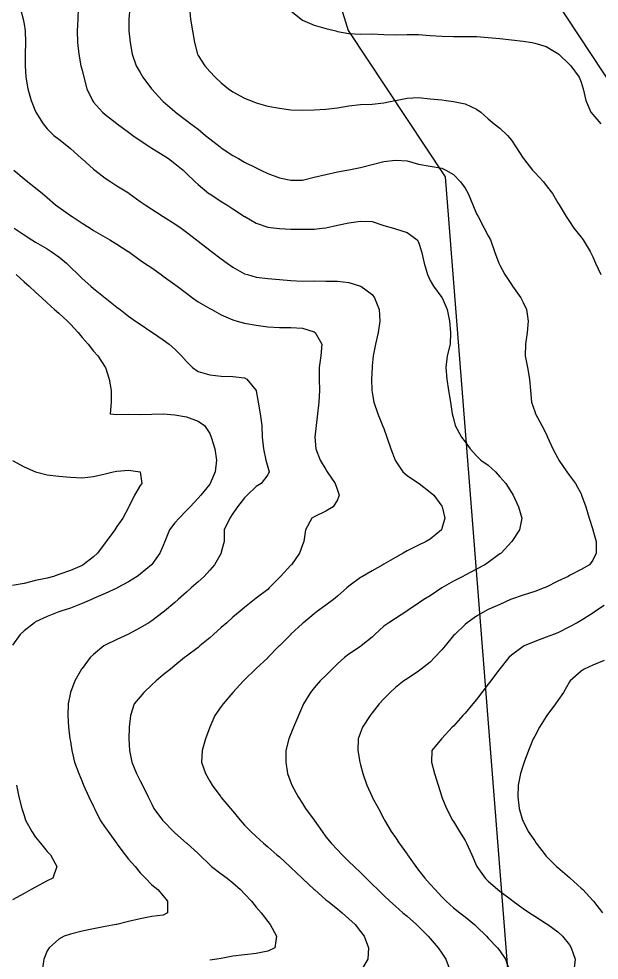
# Model space of a CAD drawing. Extents: x -729 to 771, y -779 to 721.
# Drawn here: x -582.6 to -418.1, y 135.4 to 402.3 of the extents above; entities that cross this region are included whole.
import ezdxf

# ---------------------------------------------------------------- set-up
doc = ezdxf.new("R2010")
doc.units = 0

msp = doc.modelspace()

# ---------------------------------------------------------------- linework, layer by layer
at = {"layer": 'CONTOURS'}
for points in [[(-582.2151, 405.4143, 86.472), (-581.3284, 402.1249, 86.472), (-581.0903, 400.7758, 86.472), (-580.7469, 398.8354, 86.472), (-580.6806, 395.5459, 86.472), (-580.7664, 392.2564, 86.472), (-580.8128, 388.967, 86.472), (-580.6217, 385.6775, 86.472), (-579.984, 382.388, 86.472), (-579.0274, 379.0985, 86.472), (-577.8009, 375.9503, 86.472), (-577.7339, 375.8091, 86.472), (-575.6933, 372.5196, 86.472), (-574.5114, 371.0814, 86.472), (-572.6382, 369.2301, 86.472), (-571.2219, 368.1581, 86.472), (-568.4819, 365.9407, 86.472), (-567.9324, 365.4894, 86.472), (-564.7631, 362.6512, 86.472), (-564.643, 362.5365, 86.472), (-561.3535, 359.6374, 86.472), (-560.9938, 359.3617, 86.472), (-558.064, 357.13, 86.472), (-556.5134, 356.0722, 86.472), (-554.7745, 354.9628, 86.472), (-551.4851, 352.912, 86.472), (-551.2924, 352.7828, 86.472), (-548.1956, 350.4809, 86.472), (-546.8018, 349.4933, 86.472), (-544.9061, 348.3002, 86.472), (-541.6167, 346.2038, 86.472), (-541.6167, 346.2038, 86.472), (-538.3272, 344.1513, 86.472), (-536.5611, 342.9143, 86.472), (-535.0377, 341.8044, 86.472), (-532.2052, 339.6249, 86.472), (-531.7482, 339.2484, 86.472), (-528.4588, 336.6781, 86.472), (-527.9967, 336.3354, 86.472), (-525.1693, 334.2078, 86.472), (-523.5451, 333.0459, 86.472), (-521.8798, 331.8846, 86.472), (-518.5903, 330.0118, 86.472), (-517.7784, 329.7564, 86.472), (-515.3009, 329.0218, 86.472), (-512.0114, 328.637, 86.472), (-508.7219, 328.3452, 86.472), (-505.4324, 328.0976, 86.472), (-502.143, 327.9296, 86.472), (-498.8535, 327.9699, 86.472), (-495.564, 327.937, 86.472), (-492.2745, 327.8642, 86.472), (-488.9851, 327.4918, 86.472), (-485.6956, 326.5194, 86.472), (-485.5973, 326.467, 86.472), (-482.4061, 324.1607, 86.472), (-481.7887, 323.1775, 86.472), (-480.4105, 319.888, 86.472), (-480.2806, 316.5985, 86.472), (-480.7589, 313.3091, 86.472), (-481.4872, 310.0196, 86.472), (-482.1559, 306.7301, 86.472), (-482.4061, 303.8845, 86.472), (-482.4438, 303.4407, 86.472), (-482.5858, 300.1512, 86.472), (-482.4816, 296.8617, 86.472), (-482.4061, 296.3275, 86.472), (-481.9296, 293.5722, 86.472), (-480.8217, 290.2828, 86.472), (-479.4935, 286.9933, 86.472), (-479.1167, 286.0922, 86.472), (-478.2794, 283.7038, 86.472), (-477.1581, 280.4143, 86.472), (-475.931, 277.1249, 86.472), (-475.8272, 276.9327, 86.472), (-473.6765, 273.8354, 86.472), (-472.5377, 272.854, 86.472), (-469.2482, 270.6166, 86.472), (-469.1366, 270.5459, 86.472), (-465.9588, 268.0893, 86.472), (-464.9673, 267.2564, 86.472), (-462.6693, 264.1488, 86.472), (-462.5508, 263.967, 86.472), (-461.8266, 260.6775, 86.472), (-462.6693, 257.7714, 86.472), (-462.8057, 257.388, 86.472), (-465.9588, 254.7704, 86.472), (-467.1194, 254.0985, 86.472), (-469.2482, 253.0276, 86.472), (-472.5377, 251.4126, 86.472), (-473.669, 250.8091, 86.472), (-475.8272, 249.6129, 86.472), (-479.1167, 247.7, 86.472), (-479.4021, 247.5196, 86.472), (-482.4061, 245.7954, 86.472), (-485.1827, 244.2301, 86.472), (-485.6956, 243.9156, 86.472), (-488.9851, 241.4638, 86.472), (-489.6034, 240.9407, 86.472), (-492.2745, 238.5989, 86.472), (-493.3967, 237.6512, 86.472), (-495.564, 236.1, 86.472), (-497.8653, 234.3617, 86.472), (-498.8535, 233.5617, 86.472), (-501.8834, 231.0722, 86.472), (-502.143, 230.8462, 86.472), (-505.4324, 227.8274, 86.472), (-505.4781, 227.7828, 86.472), (-508.7219, 224.5069, 86.472), (-508.735, 224.4933, 86.472), (-511.9472, 221.2038, 86.472), (-512.0114, 221.1415, 86.472), (-515.3009, 218.1167, 86.472), (-515.5232, 217.9143, 86.472), (-518.5903, 214.908, 86.472), (-518.867, 214.6249, 86.472), (-521.8759, 211.3354, 86.472), (-521.8798, 211.3306, 86.472), (-524.6736, 208.0459, 86.472), (-525.1693, 207.3363, 86.472), (-526.9801, 204.7564, 86.472), (-528.4588, 201.4784, 86.472), (-528.464, 201.467, 86.472), (-529.6506, 198.1775, 86.472), (-530.6007, 194.888, 86.472), (-530.744, 191.5985, 86.472), (-529.6914, 188.3091, 86.472), (-528.4588, 186.2108, 86.472), (-527.739, 185.0196, 86.472), (-525.2931, 181.7301, 86.472), (-525.1693, 181.5829, 86.472), (-522.6033, 178.4407, 86.472), (-521.8798, 177.6196, 86.472), (-519.8617, 175.1512, 86.472), (-518.5903, 173.7281, 86.472), (-516.786, 171.8617, 86.472), (-515.3009, 170.4636, 86.472), (-513.2159, 168.5722, 86.472), (-512.0114, 167.551, 86.472), (-509.4211, 165.2828, 86.472), (-508.7219, 164.7319, 86.472), (-505.7405, 161.9933, 86.472), (-505.4324, 161.7345, 86.472), (-502.26, 158.7038, 86.472), (-502.143, 158.5973, 86.472), (-498.8535, 155.5002, 86.472), (-498.7582, 155.4143, 86.472), (-495.564, 152.5644, 86.472), (-494.9785, 152.1249, 86.472), (-492.2745, 149.947, 86.472), (-490.8824, 148.8354, 86.472), (-488.9851, 147.1565, 86.472), (-487.2337, 145.5459, 86.472), (-485.6956, 143.5533, 86.472), (-484.6869, 142.2564, 86.472), (-483.5003, 138.967, 86.472), (-483.6209, 135.6775, 86.472), (-485.6479, 132.388, 86.472)], [(-565.7918, 405.4143, 96.472), (-565.878, 402.1249, 96.472), (-566.074, 398.8354, 96.472), (-565.9442, 395.5459, 96.472), (-565.5977, 392.2564, 96.472), (-564.9609, 388.967, 96.472), (-564.643, 387.6966, 96.472), (-564.1518, 385.6775, 96.472), (-563.316, 382.388, 96.472), (-561.7058, 379.0985, 96.472), (-561.3535, 378.6508, 96.472), (-558.839, 375.8091, 96.472), (-558.064, 375.1393, 96.472), (-554.7745, 372.5745, 96.472), (-554.7016, 372.5196, 96.472), (-551.4851, 370.1296, 96.472), (-550.2936, 369.2301, 96.472), (-548.1956, 367.7462, 96.472), (-545.4196, 365.9407, 96.472), (-544.9061, 365.6315, 96.472), (-541.6167, 363.6285, 96.472), (-540.1803, 362.6512, 96.472), (-538.3272, 361.291, 96.472), (-536.0306, 359.3617, 96.472), (-535.0377, 358.4571, 96.472), (-532.5682, 356.0722, 96.472), (-531.7482, 355.3024, 96.472), (-528.6789, 352.7828, 96.472), (-528.4588, 352.6196, 96.472), (-525.1693, 350.4347, 96.472), (-523.6461, 349.4933, 96.472), (-521.8798, 348.3655, 96.472), (-518.5903, 346.271, 96.472), (-518.4736, 346.2038, 96.472), (-515.3009, 344.3346, 96.472), (-512.0114, 343.2417, 96.472), (-509.6615, 342.9143, 96.472), (-508.7219, 342.7837, 96.472), (-505.4324, 342.6514, 96.472), (-502.143, 342.646, 96.472), (-498.8535, 342.6487, 96.472), (-496.5744, 342.9143, 96.472), (-495.564, 343.0283, 96.472), (-492.2745, 343.7602, 96.472), (-488.9851, 344.4591, 96.472), (-485.6956, 344.9261, 96.472), (-482.4061, 344.7906, 96.472), (-479.1167, 343.6607, 96.472), (-476.412, 342.9143, 96.472), (-475.8272, 342.7542, 96.472), (-472.5377, 341.7089, 96.472), (-469.7062, 339.6249, 96.472), (-469.2482, 338.9134, 96.472), (-468.4235, 336.3354, 96.472), (-467.6535, 333.0459, 96.472), (-466.6909, 329.7564, 96.472), (-465.9588, 328.0683, 96.472), (-465.029, 326.467, 96.472), (-462.6693, 323.2574, 96.472), (-462.622, 323.1775, 96.472), (-461.115, 319.888, 96.472), (-460.4988, 316.5985, 96.472), (-460.2546, 313.3091, 96.472), (-460.3184, 310.0196, 96.472), (-461.182, 306.7301, 96.472), (-461.4922, 303.4407, 96.472), (-461.275, 300.1512, 96.472), (-460.7881, 296.8617, 96.472), (-460.2458, 293.5722, 96.472), (-459.7255, 290.2828, 96.472), (-459.3798, 288.9373, 96.472), (-458.8474, 286.9933, 96.472), (-457.0871, 283.7038, 96.472), (-456.0903, 282.3167, 96.472), (-454.6641, 280.4143, 96.472), (-452.8009, 278.348, 96.472), (-451.6178, 277.1249, 96.472), (-449.5114, 275.706, 96.472), (-447.4946, 273.8354, 96.472), (-446.2219, 272.4346, 96.472), (-444.5596, 270.5459, 96.472), (-442.9324, 267.9823, 96.472), (-442.4481, 267.2564, 96.472), (-440.973, 263.967, 96.472), (-440.0173, 260.6775, 96.472), (-440.6782, 257.388, 96.472), (-442.8131, 254.0985, 96.472), (-442.9324, 253.9888, 96.472), (-445.898, 250.8091, 96.472), (-446.2219, 250.5656, 96.472), (-449.5114, 248.1877, 96.472), (-450.524, 247.5196, 96.472), (-452.8009, 246.2974, 96.472), (-456.0903, 244.5763, 96.472), (-456.6952, 244.2301, 96.472), (-459.3798, 242.8622, 96.472), (-462.6627, 240.9407, 96.472), (-462.6693, 240.9365, 96.472), (-465.9588, 238.7497, 96.472), (-467.7437, 237.6512, 96.472), (-469.2482, 236.5996, 96.472), (-472.5377, 234.4148, 96.472), (-472.6199, 234.3617, 96.472), (-475.8272, 232.2447, 96.472), (-477.6526, 231.0722, 96.472), (-479.1167, 230.0906, 96.472), (-481.6175, 227.7828, 96.472), (-482.4061, 226.9503, 96.472), (-485.5219, 224.4933, 96.472), (-485.6956, 224.3638, 96.472), (-488.9851, 222.1336, 96.472), (-490.2474, 221.2038, 96.472), (-492.2745, 219.4246, 96.472), (-493.7572, 217.9143, 96.472), (-495.564, 216.0866, 96.472), (-497.1172, 214.6249, 96.472), (-498.8535, 212.5979, 96.472), (-499.8563, 211.3354, 96.472), (-501.8763, 208.0459, 96.472), (-502.143, 207.3936, 96.472), (-503.3302, 204.7564, 96.472), (-504.732, 201.467, 96.472), (-505.4324, 199.6053, 96.472), (-506.0015, 198.1775, 96.472), (-506.8531, 194.888, 96.472), (-506.9025, 191.5985, 96.472), (-506.4091, 188.3091, 96.472), (-505.4324, 185.8154, 96.472), (-505.1396, 185.0196, 96.472), (-503.3822, 181.7301, 96.472), (-502.143, 179.8199, 96.472), (-501.2881, 178.4407, 96.472), (-498.8737, 175.1512, 96.472), (-498.8535, 175.122, 96.472), (-496.6087, 171.8617, 96.472), (-495.564, 170.4134, 96.472), (-494.0665, 168.5722, 96.472), (-492.2745, 166.7264, 96.472), (-490.9335, 165.2828, 96.472), (-488.9851, 163.4228, 96.472), (-487.5515, 161.9933, 96.472), (-485.6956, 160.2525, 96.472), (-484.15, 158.7038, 96.472), (-482.4061, 156.9851, 96.472), (-480.8522, 155.4143, 96.472), (-479.1167, 153.7667, 96.472), (-477.402, 152.1249, 96.472), (-475.8272, 150.7311, 96.472), (-473.7374, 148.8354, 96.472), (-472.5377, 147.9145, 96.472), (-469.8719, 145.5459, 96.472), (-469.2482, 144.9478, 96.472), (-466.5506, 142.2564, 96.472), (-465.9588, 141.527, 96.472), (-463.7295, 138.967, 96.472), (-462.6693, 137.3789, 96.472), (-461.4997, 135.6775, 96.472), (-460.3092, 132.388, 96.472)], [(-551.0916, 405.4143, 106.472), (-551.3724, 402.1249, 106.472), (-551.4003, 398.8354, 106.472), (-551.0408, 395.5459, 106.472), (-550.4273, 392.2564, 106.472), (-549.3203, 388.967, 106.472), (-548.1956, 387.0095, 106.472), (-547.4253, 385.6775, 106.472), (-544.9753, 382.388, 106.472), (-544.9061, 382.3073, 106.472), (-541.9161, 379.0985, 106.472), (-541.6167, 378.8253, 106.472), (-538.3272, 375.9479, 106.472), (-538.1594, 375.8091, 106.472), (-535.0377, 373.4015, 106.472), (-533.8482, 372.5196, 106.472), (-531.7482, 370.9951, 106.472), (-529.6375, 369.2301, 106.472), (-528.4588, 368.256, 106.472), (-525.4905, 365.9407, 106.472), (-525.1693, 365.6993, 106.472), (-521.8798, 363.5426, 106.472), (-520.2563, 362.6512, 106.472), (-518.5903, 361.659, 106.472), (-515.3009, 359.9799, 106.472), (-513.9948, 359.3617, 106.472), (-512.0114, 358.383, 106.472), (-508.7219, 357.1835, 106.472), (-505.4324, 356.5261, 106.472), (-502.143, 356.574, 106.472), (-498.8535, 357.3503, 106.472), (-495.564, 358.1512, 106.472), (-492.2745, 358.8637, 106.472), (-489.6348, 359.3617, 106.472), (-488.9851, 359.4825, 106.472), (-485.6956, 360.1522, 106.472), (-482.4061, 360.9926, 106.472), (-479.1167, 361.7774, 106.472), (-475.8272, 362.2052, 106.472), (-472.5377, 362.0178, 106.472), (-469.2482, 361.0905, 106.472), (-465.9588, 360.4967, 106.472), (-462.6693, 359.9446, 106.472), (-461.5228, 359.3617, 106.472), (-459.3798, 358.1489, 106.472), (-457.4062, 356.0722, 106.472), (-456.0903, 354.2596, 106.472), (-455.2466, 352.7828, 106.472), (-453.8866, 349.4933, 106.472), (-452.8009, 346.958, 106.472), (-452.4135, 346.2038, 106.472), (-450.6845, 342.9143, 106.472), (-449.5114, 340.7716, 106.472), (-448.8625, 339.6249, 106.472), (-447.7436, 336.3354, 106.472), (-446.5249, 333.0459, 106.472), (-446.2219, 332.4717, 106.472), (-444.8162, 329.7564, 106.472), (-442.9324, 326.9484, 106.472), (-442.6287, 326.467, 106.472), (-440.2869, 323.1775, 106.472), (-439.643, 321.8279, 106.472), (-438.6553, 319.888, 106.472), (-438.1922, 316.5985, 106.472), (-438.4819, 313.3091, 106.472), (-438.9879, 310.0196, 106.472), (-439.0842, 306.7301, 106.472), (-438.4204, 303.4407, 106.472), (-437.8643, 300.1512, 106.472), (-437.5463, 296.8617, 106.472), (-437.2361, 293.5722, 106.472), (-436.3535, 290.9428, 106.472), (-436.0746, 290.2828, 106.472), (-434.302, 286.9933, 106.472), (-433.064, 284.5894, 106.472), (-432.7039, 283.7038, 106.472), (-431.2069, 280.4143, 106.472), (-429.7745, 277.7134, 106.472), (-429.4624, 277.1249, 106.472), (-427.2596, 273.8354, 106.472), (-426.4851, 272.8173, 106.472), (-424.7982, 270.5459, 106.472), (-423.1956, 267.5691, 106.472), (-423.0402, 267.2564, 106.472), (-421.8499, 263.967, 106.472), (-420.8963, 260.6775, 106.472), (-419.9061, 257.5203, 106.472), (-419.8646, 257.388, 106.472), (-418.9657, 254.0985, 106.472), (-418.8838, 250.8091, 106.472), (-419.9061, 248.8275, 106.472), (-420.8123, 247.5196, 106.472), (-423.1956, 246.1526, 106.472), (-426.4851, 244.4486, 106.472), (-426.8998, 244.2301, 106.472), (-429.7745, 242.8459, 106.472), (-433.064, 241.1668, 106.472), (-433.6338, 240.9407, 106.472), (-436.3535, 239.8997, 106.472), (-439.643, 238.8907, 106.472), (-442.9324, 237.7739, 106.472), (-443.2111, 237.6512, 106.472), (-446.2219, 236.2502, 106.472), (-449.5114, 234.8034, 106.472), (-450.3697, 234.3617, 106.472), (-452.8009, 232.9157, 106.472), (-455.4956, 231.0722, 106.472), (-456.0903, 230.5842, 106.472), (-459.0202, 227.7828, 106.472), (-459.3798, 227.4235, 106.472), (-461.7679, 224.4933, 106.472), (-462.6693, 223.4183, 106.472), (-464.7314, 221.2038, 106.472), (-465.9588, 219.9042, 106.472), (-468.5261, 217.9143, 106.472), (-469.2482, 217.3666, 106.472), (-472.5377, 215.2141, 106.472), (-473.3987, 214.6249, 106.472), (-475.8272, 212.6958, 106.472), (-477.2746, 211.3354, 106.472), (-479.1167, 209.5121, 106.472), (-480.4176, 208.0459, 106.472), (-482.4061, 205.4955, 106.472), (-482.9875, 204.7564, 106.472), (-485.1406, 201.467, 106.472), (-485.6956, 199.9282, 106.472), (-486.3506, 198.1775, 106.472), (-486.4588, 194.888, 106.472), (-485.9018, 191.5985, 106.472), (-485.6956, 190.8351, 106.472), (-485.095, 188.3091, 106.472), (-483.9427, 185.0196, 106.472), (-482.4378, 181.7301, 106.472), (-482.4061, 181.6735, 106.472), (-480.6526, 178.4407, 106.472), (-479.1167, 175.485, 106.472), (-478.938, 175.1512, 106.472), (-476.9928, 171.8617, 106.472), (-475.8272, 170.2142, 106.472), (-474.754, 168.5722, 106.472), (-472.5377, 165.5003, 106.472), (-472.3958, 165.2828, 106.472), (-470.0551, 161.9933, 106.472), (-469.2482, 160.9698, 106.472), (-467.4632, 158.7038, 106.472), (-465.9588, 157.0016, 106.472), (-464.538, 155.4143, 106.472), (-462.6693, 153.4201, 106.472), (-461.4513, 152.1249, 106.472), (-459.3798, 150.2326, 106.472), (-457.5893, 148.8354, 106.472), (-456.0903, 147.6688, 106.472), (-453.4249, 145.5459, 106.472), (-452.8009, 144.9398, 106.472), (-450.0176, 142.2564, 106.472), (-449.5114, 141.7111, 106.472), (-446.9018, 138.967, 106.472), (-446.2219, 138.0942, 106.472), (-444.6285, 135.6775, 106.472), (-443.5067, 132.388, 106.472)], [(-534.1826, 405.4143, 116.472), (-533.8745, 402.1249, 116.472), (-533.378, 398.8354, 116.472), (-532.7745, 395.5459, 116.472), (-531.9036, 392.2564, 116.472), (-531.7482, 391.9013, 116.472), (-529.8876, 388.967, 116.472), (-528.4588, 387.3734, 116.472), (-526.9327, 385.6775, 116.472), (-525.1693, 384.1604, 116.472), (-523.1318, 382.388, 116.472), (-521.8798, 381.5368, 116.472), (-518.5903, 379.7961, 116.472), (-516.8999, 379.0985, 116.472), (-515.3009, 378.4442, 116.472), (-512.0114, 377.5261, 116.472), (-508.7219, 376.89, 116.472), (-505.4324, 376.4991, 116.472), (-502.143, 376.365, 116.472), (-498.8535, 376.4818, 116.472), (-495.564, 376.6277, 116.472), (-492.2745, 377.0345, 116.472), (-488.9851, 377.5792, 116.472), (-485.6956, 378.0107, 116.472), (-482.4061, 378.0931, 116.472), (-479.1167, 378.4747, 116.472), (-476.0059, 379.0985, 116.472), (-475.8272, 379.1362, 116.472), (-472.5377, 379.7887, 116.472), (-469.2482, 379.9491, 116.472), (-465.9588, 379.6173, 116.472), (-462.6693, 379.2555, 116.472), (-461.4072, 379.0985, 116.472), (-459.3798, 378.8344, 116.472), (-456.0903, 378.1584, 116.472), (-452.8009, 376.6388, 116.472), (-451.5934, 375.8091, 116.472), (-449.5114, 373.9394, 116.472), (-447.7931, 372.5196, 116.472), (-446.2219, 371.2906, 116.472), (-444.0719, 369.2301, 116.472), (-442.9324, 367.8298, 116.472), (-441.741, 365.9407, 116.472), (-439.643, 362.7821, 116.472), (-439.5648, 362.6512, 116.472), (-437.0082, 359.3617, 116.472), (-436.3535, 358.6676, 116.472), (-433.8909, 356.0722, 116.472), (-433.064, 355.0543, 116.472), (-431.3354, 352.7828, 116.472), (-429.7745, 350.1203, 116.472), (-429.3867, 349.4933, 116.472), (-427.4382, 346.2038, 116.472), (-426.4851, 344.7858, 116.472), (-425.241, 342.9143, 116.472), (-423.1956, 340.3841, 116.472), (-422.6398, 339.6249, 116.472), (-420.5941, 336.3354, 116.472), (-419.9061, 334.8308, 116.472), (-419.0736, 333.0459, 116.472), (-417.6085, 329.7564, 116.472)], [(-505.4324, 404.5348, 126.472), (-502.5557, 402.1249, 126.472), (-502.143, 401.8721, 126.472), (-498.8535, 400.4576, 126.472), (-495.564, 399.5234, 126.472), (-492.7453, 398.8354, 126.472), (-492.2745, 398.703, 126.472), (-488.9851, 398.0608, 126.472), (-485.6956, 397.9405, 126.472), (-482.4061, 398.0222, 126.472), (-479.1167, 397.8042, 126.472), (-475.8272, 397.7053, 126.472), (-472.5377, 397.7759, 126.472), (-469.2482, 397.81, 126.472), (-465.9588, 397.557, 126.472), (-462.6693, 397.3262, 126.472), (-459.3798, 397.2301, 126.472), (-456.0903, 397.2537, 126.472), (-452.8009, 397.2934, 126.472), (-449.5114, 396.9705, 126.472), (-446.2219, 396.6546, 126.472), (-442.9324, 396.3272, 126.472), (-439.643, 395.9472, 126.472), (-437.0682, 395.5459, 126.472), (-436.3535, 395.4039, 126.472), (-433.064, 394.414, 126.472), (-429.7745, 392.4785, 126.472), (-429.4815, 392.2564, 126.472), (-426.4851, 389.327, 126.472), (-426.152, 388.967, 126.472), (-423.7219, 385.6775, 126.472), (-423.1956, 384.271, 126.472), (-422.6398, 382.388, 126.472), (-421.8276, 379.0985, 126.472), (-420.4448, 375.8091, 126.472), (-419.9061, 375.1092, 126.472), (-417.6358, 372.5196, 126.472)], [(-583.9851, 359.3617, 76.472), (-581.0903, 356.9247, 76.472), (-580.006, 356.0722, 76.472), (-577.8009, 354.332, 76.472), (-575.8845, 352.7828, 76.472), (-574.5114, 351.6068, 76.472), (-572.1523, 349.4933, 76.472), (-571.2219, 348.8289, 76.472), (-567.9324, 346.5277, 76.472), (-567.4879, 346.2038, 76.472), (-564.643, 344.3422, 76.472), (-562.3707, 342.9143, 76.472), (-561.3535, 342.2665, 76.472), (-558.064, 340.3785, 76.472), (-556.7713, 339.6249, 76.472), (-554.7745, 338.3787, 76.472), (-551.5648, 336.3354, 76.472), (-551.4851, 336.2779, 76.472), (-548.1956, 333.8254, 76.472), (-546.9495, 333.0459, 76.472), (-544.9061, 331.7052, 76.472), (-542.2471, 329.7564, 76.472), (-541.6167, 329.3081, 76.472), (-538.3272, 326.9688, 76.472), (-537.6466, 326.467, 76.472), (-535.0377, 324.5051, 76.472), (-533.377, 323.1775, 76.472), (-531.7482, 322.0236, 76.472), (-528.4588, 320.182, 76.472), (-527.8958, 319.888, 76.472), (-525.1693, 318.3999, 76.472), (-521.8798, 316.9746, 76.472), (-520.6483, 316.5985, 76.472), (-518.5903, 316.0283, 76.472), (-515.3009, 315.4343, 76.472), (-512.0114, 314.9691, 76.472), (-508.7219, 314.7941, 76.472), (-505.4324, 314.7768, 76.472), (-502.143, 314.5944, 76.472), (-498.8535, 313.5088, 76.472), (-498.5909, 313.3091, 76.472), (-496.653, 310.0196, 76.472), (-496.9306, 306.7301, 76.472), (-497.4586, 303.4407, 76.472), (-497.4249, 300.1512, 76.472), (-497.3648, 296.8617, 76.472), (-497.5025, 293.5722, 76.472), (-497.9193, 290.2828, 76.472), (-498.311, 286.9933, 76.472), (-498.6606, 283.7038, 76.472), (-498.3492, 280.4143, 76.472), (-497.1605, 277.1249, 76.472), (-495.564, 274.5429, 76.472), (-495.1245, 273.8354, 76.472), (-492.8776, 270.5459, 76.472), (-492.2745, 268.6801, 76.472), (-491.7275, 267.2564, 76.472), (-492.2745, 265.9508, 76.472), (-493.4443, 263.967, 76.472), (-495.564, 262.7332, 76.472), (-498.8535, 261.1414, 76.472), (-499.5513, 260.6775, 76.472), (-501.3123, 257.388, 76.472), (-501.8096, 254.0985, 76.472), (-502.143, 253.1915, 76.472), (-502.9645, 250.8091, 76.472), (-505.313, 247.5196, 76.472), (-505.4324, 247.4066, 76.472), (-508.4041, 244.2301, 76.472), (-508.7219, 243.922, 76.472), (-511.59, 240.9407, 76.472), (-512.0114, 240.5269, 76.472), (-515.3009, 238.0113, 76.472), (-515.807, 237.6512, 76.472), (-518.5903, 235.4227, 76.472), (-519.822, 234.3617, 76.472), (-521.8798, 232.6202, 76.472), (-523.6069, 231.0722, 76.472), (-525.1693, 229.7738, 76.472), (-527.3741, 227.7828, 76.472), (-528.4588, 226.8323, 76.472), (-531.2181, 224.4933, 76.472), (-531.7482, 224.0582, 76.472), (-535.0377, 221.6005, 76.472), (-535.5599, 221.2038, 76.472), (-538.3272, 218.9349, 76.472), (-539.6089, 217.9143, 76.472), (-541.6167, 216.2852, 76.472), (-543.6748, 214.6249, 76.472), (-544.9061, 213.5154, 76.472), (-547.1345, 211.3354, 76.472), (-548.1956, 210.0335, 76.472), (-549.9125, 208.0459, 76.472), (-550.892, 204.7564, 76.472), (-551.2966, 201.467, 76.472), (-551.3763, 198.1775, 76.472), (-551.1836, 194.888, 76.472), (-550.5405, 191.5985, 76.472), (-549.1768, 188.3091, 76.472), (-548.1956, 186.2468, 76.472), (-547.5504, 185.0196, 76.472), (-545.8906, 181.7301, 76.472), (-544.9061, 179.6699, 76.472), (-544.2733, 178.4407, 76.472), (-541.8463, 175.1512, 76.472), (-541.6167, 174.9121, 76.472), (-538.6822, 171.8617, 76.472), (-538.3272, 171.5225, 76.472), (-535.0377, 168.6136, 76.472), (-534.992, 168.5722, 76.472), (-531.7482, 165.6663, 76.472), (-531.3642, 165.2828, 76.472), (-528.4588, 162.4771, 76.472), (-527.9381, 161.9933, 76.472), (-525.1693, 159.9208, 76.472), (-523.4847, 158.7038, 76.472), (-521.8798, 157.3052, 76.472), (-519.708, 155.4143, 76.472), (-518.5903, 154.2144, 76.472), (-516.6044, 152.1249, 76.472), (-515.3009, 150.4336, 76.472), (-513.9198, 148.8354, 76.472), (-512.0114, 146.4118, 76.472), (-511.2883, 145.5459, 76.472), (-509.5742, 142.2564, 76.472), (-510.0128, 138.967, 76.472), (-512.0114, 137.987, 76.472), (-515.3009, 137.3184, 76.472), (-518.5903, 136.9562, 76.472), (-521.8798, 136.5403, 76.472), (-525.1693, 135.8798, 76.472), (-526.4146, 135.6775, 76.472), (-528.4588, 135.4077, 76.472)], [(-583.9026, 342.9143, 66.472), (-581.0903, 341.0125, 66.472), (-578.9028, 339.6249, 66.472), (-577.8009, 338.9482, 66.472), (-574.5114, 337.028, 66.472), (-573.376, 336.3354, 66.472), (-571.2219, 334.7674, 66.472), (-569.086, 333.0459, 66.472), (-567.9324, 331.9026, 66.472), (-565.7705, 329.7564, 66.472), (-564.643, 328.6328, 66.472), (-562.1585, 326.467, 66.472), (-561.3535, 325.8003, 66.472), (-558.064, 323.186, 66.472), (-558.0529, 323.1775, 66.472), (-554.7745, 320.5746, 66.472), (-553.877, 319.888, 66.472), (-551.4851, 317.9879, 66.472), (-549.4537, 316.5985, 66.472), (-548.1956, 315.6828, 66.472), (-544.9061, 313.4823, 66.472), (-544.6427, 313.3091, 66.472), (-541.6167, 311.2268, 66.472), (-539.9454, 310.0196, 66.472), (-538.3272, 308.5992, 66.472), (-536.4134, 306.7301, 66.472), (-535.0377, 305.099, 66.472), (-533.362, 303.4407, 66.472), (-531.7482, 302.2865, 66.472), (-528.4588, 301.3329, 66.472), (-525.1693, 301.0053, 66.472), (-521.8798, 300.8812, 66.472), (-518.5903, 300.4698, 66.472), (-517.8933, 300.1512, 66.472), (-515.3196, 296.8617, 66.472), (-515.3009, 296.7771, 66.472), (-514.7688, 293.5722, 66.472), (-514.1395, 290.2828, 66.472), (-513.6944, 286.9933, 66.472), (-513.6227, 283.7038, 66.472), (-513.2584, 280.4143, 66.472), (-512.5352, 277.1249, 66.472), (-512.0114, 275.1985, 66.472), (-511.6462, 273.8354, 66.472), (-512.0114, 273.039, 66.472), (-513.8617, 270.5459, 66.472), (-515.3009, 269.6681, 66.472), (-517.8536, 267.2564, 66.472), (-518.5903, 266.4952, 66.472), (-520.604, 263.967, 66.472), (-521.8798, 262.0381, 66.472), (-522.8006, 260.6775, 66.472), (-524.3441, 257.388, 66.472), (-524.3952, 254.0985, 66.472), (-525.1693, 251.0581, 66.472), (-525.2282, 250.8091, 66.472), (-527.071, 247.5196, 66.472), (-528.4588, 246.0091, 66.472), (-530.0108, 244.2301, 66.472), (-531.7482, 242.6881, 66.472), (-533.7632, 240.9407, 66.472), (-535.0377, 239.7543, 66.472), (-537.4284, 237.6512, 66.472), (-538.3272, 236.8304, 66.472), (-541.2315, 234.3617, 66.472), (-541.6167, 234.0428, 66.472), (-544.9061, 231.6246, 66.472), (-545.7568, 231.0722, 66.472), (-548.1956, 229.5884, 66.472), (-551.4851, 227.8512, 66.472), (-551.6348, 227.7828, 66.472), (-554.7745, 226.3651, 66.472), (-558.064, 224.7311, 66.472), (-558.4341, 224.4933, 66.472), (-561.3535, 222.1072, 66.472), (-562.3111, 221.2038, 66.472), (-564.643, 218.0821, 66.472), (-564.7676, 217.9143, 66.472), (-566.6431, 214.6249, 66.472), (-567.9288, 211.3354, 66.472), (-567.9324, 211.32, 66.472), (-568.593, 208.0459, 66.472), (-568.6744, 204.7564, 66.472), (-568.4543, 201.467, 66.472), (-568.063, 198.1775, 66.472), (-567.9324, 197.3811, 66.472), (-567.5175, 194.888, 66.472), (-566.7479, 191.5985, 66.472), (-565.544, 188.3091, 66.472), (-564.643, 186.0898, 66.472), (-564.2087, 185.0196, 66.472), (-562.7396, 181.7301, 66.472), (-561.3535, 178.9806, 66.472), (-561.116, 178.4407, 66.472), (-559.5171, 175.1512, 66.472), (-558.064, 173.0098, 66.472), (-557.2725, 171.8617, 66.472), (-554.8843, 168.5722, 66.472), (-554.7745, 168.4175, 66.472), (-552.4134, 165.2828, 66.472), (-551.4851, 164.0948, 66.472), (-549.6266, 161.9933, 66.472), (-548.1956, 160.2152, 66.472), (-546.6248, 158.7038, 66.472), (-544.9061, 156.8118, 66.472), (-543.1861, 155.4143, 66.472), (-541.6167, 153.6975, 66.472), (-540.4188, 152.1249, 66.472), (-540.4158, 148.8354, 66.472), (-541.6167, 148.1493, 66.472), (-544.9061, 147.7938, 66.472), (-548.1956, 147.1478, 66.472), (-551.4851, 146.3599, 66.472), (-554.7745, 145.5867, 66.472), (-555.0118, 145.5459, 66.472), (-558.064, 144.9883, 66.472), (-561.3535, 144.3132, 66.472), (-564.643, 143.6711, 66.472), (-567.9324, 142.8398, 66.472), (-569.669, 142.2564, 66.472), (-571.2219, 141.3643, 66.472), (-574.0039, 138.967, 66.472), (-574.5114, 138.077, 66.472), (-575.5197, 135.6775, 66.472), (-575.9516, 132.388, 66.472)], [(-583.3314, 329.7564, 56.472), (-581.0903, 327.7361, 56.472), (-579.6525, 326.467, 56.472), (-577.8009, 324.8103, 56.472), (-576.0344, 323.1775, 56.472), (-574.5114, 321.7933, 56.472), (-572.4071, 319.888, 56.472), (-571.2219, 318.8212, 56.472), (-568.8127, 316.5985, 56.472), (-567.9324, 315.6692, 56.472), (-565.7768, 313.3091, 56.472), (-564.643, 311.9601, 56.472), (-562.9451, 310.0196, 56.472), (-561.3535, 308.0778, 56.472), (-560.2016, 306.7301, 56.472), (-558.064, 303.4919, 56.472), (-558.0287, 303.4407, 56.472), (-556.9716, 300.1512, 56.472), (-556.3898, 296.8617, 56.472), (-556.3663, 293.5722, 56.472), (-556.7123, 290.2828, 56.472), (-554.7745, 290.0762, 56.472), (-551.4851, 290.2205, 56.472), (-548.1956, 290.1487, 56.472), (-544.9061, 290.2248, 56.472), (-541.6167, 290.2645, 56.472), (-538.3272, 290.0535, 56.472), (-535.0377, 289.4657, 56.472), (-531.7482, 288.1881, 56.472), (-529.9392, 286.9933, 56.472), (-528.4588, 284.6789, 56.472), (-528.0131, 283.7038, 56.472), (-527.0302, 280.4143, 56.472), (-526.5654, 277.1249, 56.472), (-526.8916, 273.8354, 56.472), (-528.3114, 270.5459, 56.472), (-528.4588, 270.3216, 56.472), (-530.9839, 267.2564, 56.472), (-531.7482, 266.4251, 56.472), (-533.9873, 263.967, 56.472), (-535.0377, 262.8712, 56.472), (-537.1521, 260.6775, 56.472), (-538.3272, 259.4094, 56.472), (-539.9035, 257.388, 56.472), (-541.1443, 254.0985, 56.472), (-541.6167, 252.9336, 56.472), (-542.5949, 250.8091, 56.472), (-544.9061, 247.5879, 56.472), (-544.969, 247.5196, 56.472), (-548.1956, 244.8241, 56.472), (-548.9793, 244.2301, 56.472), (-551.4851, 242.7045, 56.472), (-554.7169, 240.9407, 56.472), (-554.7745, 240.912, 56.472), (-558.064, 239.407, 56.472), (-561.3535, 237.9017, 56.472), (-561.9987, 237.6512, 56.472), (-564.643, 236.4928, 56.472), (-567.9324, 235.2128, 56.472), (-570.6316, 234.3617, 56.472), (-571.2219, 234.1233, 56.472), (-574.5114, 232.8575, 56.472), (-577.8009, 231.2871, 56.472), (-578.1579, 231.0722, 56.472), (-581.0903, 228.7573, 56.472), (-582.2234, 227.7828, 56.472), (-584.3798, 224.7444, 56.472)], [(-584.3798, 277.0924, 46.472), (-581.0903, 275.2947, 46.472), (-577.8609, 273.8354, 46.472), (-577.8009, 273.8119, 46.472), (-574.5114, 273.0228, 46.472), (-571.2219, 272.5818, 46.472), (-567.9324, 272.3042, 46.472), (-564.643, 272.1975, 46.472), (-561.3535, 272.5702, 46.472), (-558.064, 273.274, 46.472), (-555.7862, 273.8354, 46.472), (-554.7745, 274.0454, 46.472), (-551.4851, 274.3594, 46.472), (-548.1956, 273.8553, 46.472), (-548.1577, 273.8354, 46.472), (-547.6684, 270.5459, 46.472), (-548.1956, 269.9535, 46.472), (-549.7751, 267.2564, 46.472), (-551.3627, 263.967, 46.472), (-551.4851, 263.7651, 46.472), (-553.1137, 260.6775, 46.472), (-554.7745, 258.3232, 46.472), (-555.364, 257.388, 46.472), (-557.7862, 254.0985, 46.472), (-558.064, 253.7288, 46.472), (-560.2662, 250.8091, 46.472), (-561.3535, 249.7857, 46.472), (-564.3059, 247.5196, 46.472), (-564.643, 247.3019, 46.472), (-567.9324, 245.8737, 46.472), (-571.2219, 244.7153, 46.472), (-572.7755, 244.2301, 46.472), (-574.5114, 243.7464, 46.472), (-577.8009, 243.0429, 46.472), (-581.0903, 242.2138, 46.472), (-584.3798, 241.6256, 46.472)], [(-416.6167, 235.9736, 116.472), (-419.0837, 234.3617, 116.472), (-419.9061, 233.7536, 116.472), (-423.1956, 231.7082, 116.472), (-424.3385, 231.0722, 116.472), (-426.4851, 229.9279, 116.472), (-429.7745, 228.1942, 116.472), (-430.9796, 227.7828, 116.472), (-433.064, 226.9721, 116.472), (-436.3535, 225.7343, 116.472), (-439.3504, 224.4933, 116.472), (-439.643, 224.3423, 116.472), (-442.9324, 221.9273, 116.472), (-443.6361, 221.2038, 116.472), (-446.2219, 218.0367, 116.472), (-446.3176, 217.9143, 116.472), (-448.7932, 214.6249, 116.472), (-449.5114, 213.6988, 116.472), (-451.3474, 211.3354, 116.472), (-452.8009, 209.3611, 116.472), (-453.8609, 208.0459, 116.472), (-456.0903, 205.4244, 116.472), (-456.7326, 204.7564, 116.472), (-459.3798, 201.7996, 116.472), (-459.7383, 201.467, 116.472), (-462.6693, 198.2545, 116.472), (-462.7544, 198.1775, 116.472), (-465.5167, 194.888, 116.472), (-465.6396, 191.5985, 116.472), (-464.7133, 188.3091, 116.472), (-463.673, 185.0196, 116.472), (-462.7122, 181.7301, 116.472), (-462.6693, 181.6183, 116.472), (-461.3301, 178.4407, 116.472), (-459.6155, 175.1512, 116.472), (-459.3798, 174.7373, 116.472), (-457.6264, 171.8617, 116.472), (-456.0903, 169.3337, 116.472), (-455.7006, 168.5722, 116.472), (-454.2061, 165.2828, 116.472), (-452.8009, 162.1708, 116.472), (-452.72, 161.9933, 116.472), (-450.4254, 158.7038, 116.472), (-449.5114, 157.7953, 116.472), (-446.8165, 155.4143, 116.472), (-446.2219, 154.9757, 116.472), (-442.9324, 152.5246, 116.472), (-442.4357, 152.1249, 116.472), (-439.643, 150.0559, 116.472), (-437.8515, 148.8354, 116.472), (-436.3535, 147.8721, 116.472), (-433.064, 145.8503, 116.472), (-432.6061, 145.5459, 116.472), (-429.7745, 143.4225, 116.472), (-428.452, 142.2564, 116.472), (-426.4851, 139.7318, 116.472), (-425.9656, 138.967, 116.472), (-424.8903, 135.6775, 116.472), (-425.2287, 132.388, 116.472)], [(-416.6167, 220.3361, 126.472), (-419.9061, 219.0397, 126.472), (-422.2955, 217.9143, 126.472), (-423.1956, 217.3235, 126.472), (-426.2875, 214.6249, 126.472), (-426.4851, 214.3315, 126.472), (-428.1983, 211.3354, 126.472), (-429.7745, 209.001, 126.472), (-430.4745, 208.0459, 126.472), (-432.8994, 204.7564, 126.472), (-433.064, 204.5125, 126.472), (-434.9835, 201.467, 126.472), (-436.3535, 198.9239, 126.472), (-436.7501, 198.1775, 126.472), (-438.0725, 194.888, 126.472), (-439.358, 191.5985, 126.472), (-439.643, 190.681, 126.472), (-440.3997, 188.3091, 126.472), (-441.0177, 185.0196, 126.472), (-441.0897, 181.7301, 126.472), (-440.7455, 178.4407, 126.472), (-439.77, 175.1512, 126.472), (-439.643, 174.8698, 126.472), (-438.1558, 171.8617, 126.472), (-436.3535, 169.228, 126.472), (-435.9132, 168.5722, 126.472), (-433.3738, 165.2828, 126.472), (-433.064, 164.9389, 126.472), (-430.1425, 161.9933, 126.472), (-429.7745, 161.6789, 126.472), (-426.4851, 158.8941, 126.472), (-426.2976, 158.7038, 126.472), (-423.1956, 155.8757, 126.472), (-422.7485, 155.4143, 126.472), (-419.9061, 152.3589, 126.472), (-419.7062, 152.1249, 126.472), (-417.1616, 148.8354, 126.472)], [(-583.2541, 185.0196, 56.472), (-582.5307, 181.7301, 56.472), (-581.716, 178.4407, 56.472), (-581.0903, 176.4548, 56.472), (-580.6715, 175.1512, 56.472), (-578.8903, 171.8617, 56.472), (-577.8009, 170.2809, 56.472), (-576.4494, 168.5722, 56.472), (-574.5114, 166.2628, 56.472), (-573.6172, 165.2828, 56.472), (-571.7525, 161.9933, 56.472), (-572.9227, 158.7038, 56.472), (-574.5114, 157.8972, 56.472), (-577.8009, 156.1163, 56.472), (-579.0441, 155.4143, 56.472), (-581.0903, 154.3285, 56.472), (-584.3798, 152.5458, 56.472)]]:
    msp.add_polyline3d(points, dxfattribs=at)
at = {"layer": 'PARCELS'}
for points in [[(-389.7234, 448.0735, 166.4293), (-389.9981, 138.5055, 130.9682), (-409.7286, 376.2284, 129.9858), (-441.4161, 424.3096, 145.2847), (-470.3243, 517.8281, 182.05), (-589.9028, 603.9361, 135.7452), (-657.4425, 710.9814, 154.9083), (-389.7234, 448.0735, 166.4293)], [(-711.5801, 694.4031, 124.7163), (-629.2455, 565.4987, 99.0473), (-516.0452, 485.9758, 149.2547), (-489.2036, 398.9823, 126.8814), (-461.7392, 357.4562, 104.7113), (-439.6941, 77.7953, 129.0694), (-477.0854, 24.1731, 103.7588), (-462.6266, -179.5876, 207.9862), (-495.5887, -224.6092, 223.5986), (-727.7202, -336.0699, 191.3737)]]:
    msp.add_polyline3d(points, dxfattribs=at)

doc.saveas('drawing.dxf')
